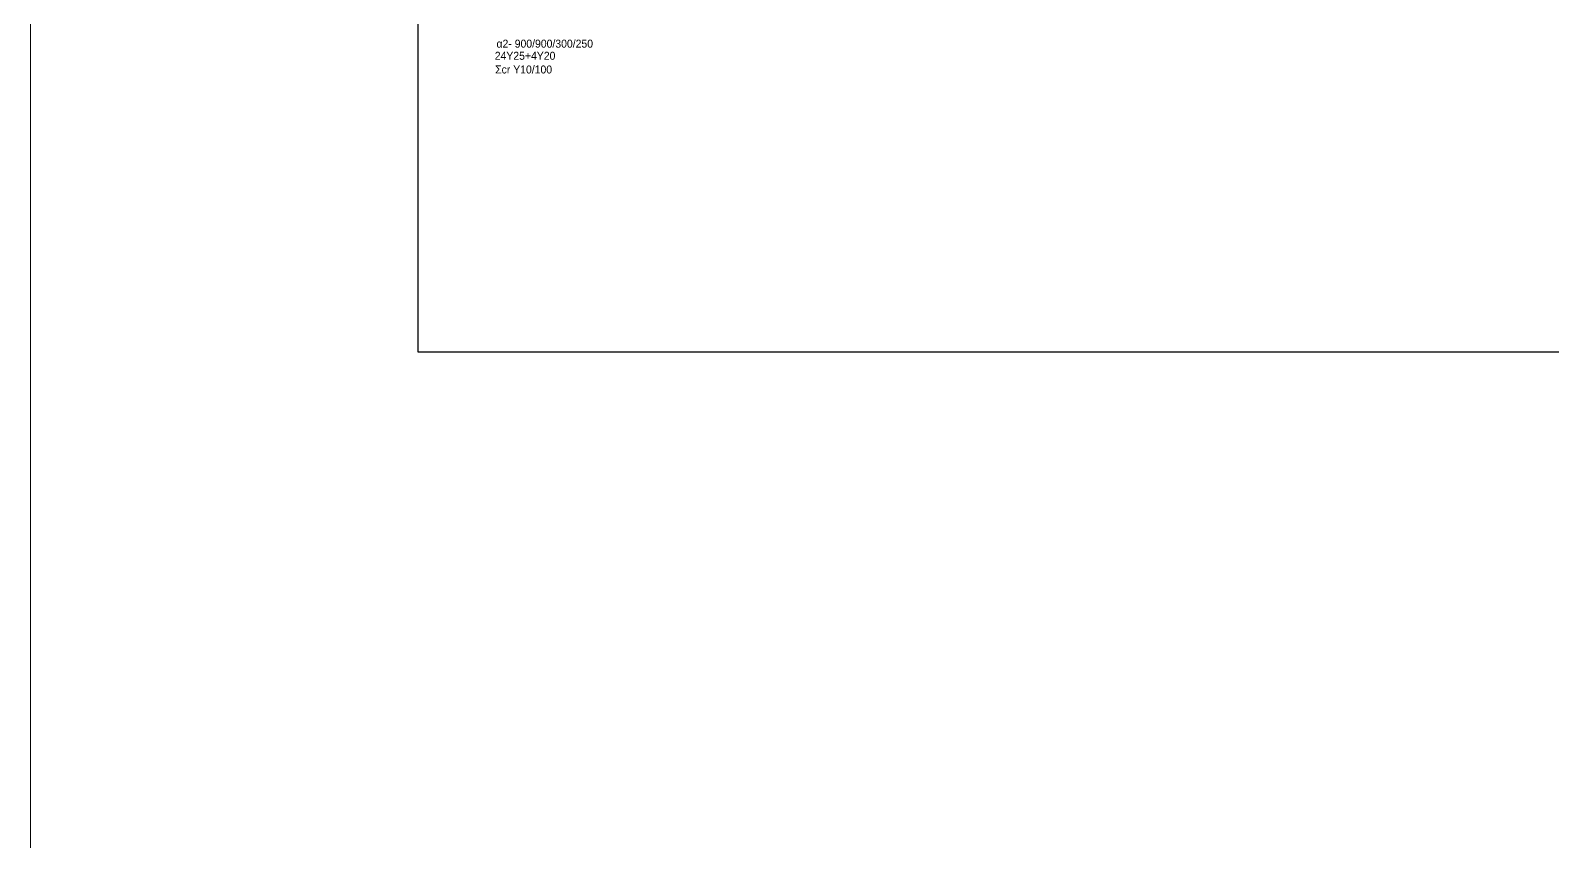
# Model space of a CAD drawing. Header units: millimetres. Extents: x -2171 to 1563, y -1758 to -1505.
# Drawn here: x -1647.14 to -1605.76, y -1643.62 to -1621.57 of the extents above; entities that cross this region are included whole.
import ezdxf

# ---------------------------------------------------------------- set-up
doc = ezdxf.new("R2010")
doc.units = ezdxf.units.MM
doc.layers.add('-S_TEXT', color=3, linetype='Continuous')
doc.layers.add('Col_Det', color=7, linetype='Continuous')
doc.layers.add('A-ANNO-DIMS', color=1, linetype='Continuous', lineweight=9)
doc.styles.add('S1Arl22_b_934_161', font='arial.ttf', dxfattribs={"width": 0.933629, "height": 0.002175})

msp = doc.modelspace()

# ---------------------------------------------------------------- linework, layer by layer
at = {"layer": '-S_TEXT', "ltscale": 5}
msp.add_lwpolyline([(-1636.594, -1590.2786), (-1578.4465, -1590.2786), (-1578.4465, -1630.3233), (-1636.594, -1630.3233)], close=True, dxfattribs=at)
at = {"layer": 'A-ANNO-DIMS', "linetype": 'Continuous', "ltscale": 0.5}
msp.add_line((-1647.1385, -1504.6542), (-1647.1385, -1698.9372), dxfattribs=at)

# ---------------------------------------------------------------- texts
at = {"layer": 'Col_Det', "color": 7, "style": 'S1Arl22_b_934_161', "width": 0.933629}
for s, p in [(' α2- 900/900/300/250', (-1634.5476, -1622.042)), ('24Y25+4Y20', (-1634.5162, -1622.3715)), ('Σcr Y10/100', (-1634.5043, -1622.744))]:
    msp.add_text(s, height=0.2175, dxfattribs=at).set_placement(p)

doc.saveas('drawing.dxf')
